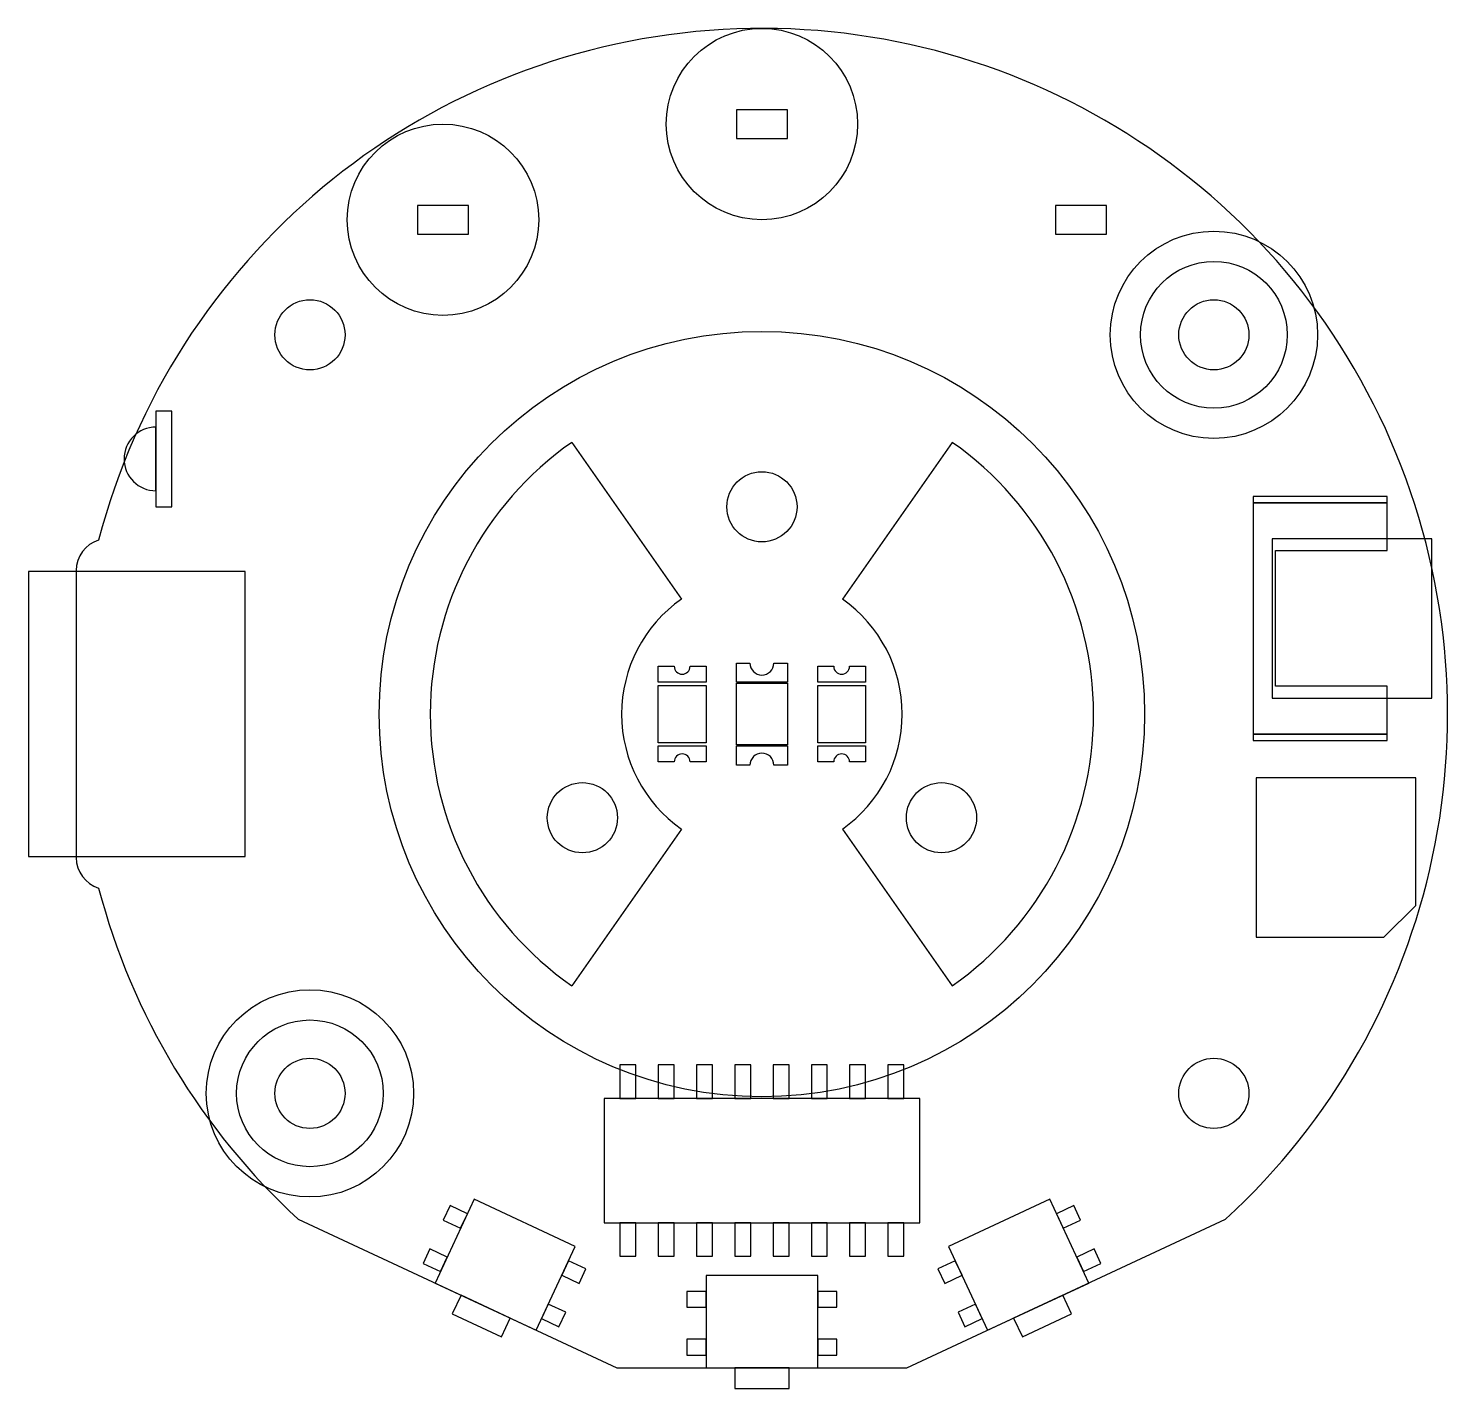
# Model space of a CAD drawing. Extents: x -584 to 546, y -2569 to -1486.
import ezdxf

# ---------------------------------------------------------------- set-up
doc = ezdxf.new("R2010")
doc.units = 0
for name, color, linetype in [('Shape495', 7, 'CONTINUOUS'), ('Shape496', 7, 'CONTINUOUS'), ('Shape497', 7, 'CONTINUOUS'), ('Shape498', 7, 'CONTINUOUS'), ('Shape499', 7, 'CONTINUOUS'), ('Shape500', 7, 'CONTINUOUS'), ('Shape501', 7, 'CONTINUOUS'), ('Shape502', 7, 'CONTINUOUS'), ('Shape503', 7, 'CONTINUOUS'), ('Shape504', 7, 'CONTINUOUS'), ('Shape505', 7, 'CONTINUOUS'), ('Shape506', 7, 'CONTINUOUS'), ('Shape507', 7, 'CONTINUOUS'), ('Shape508', 7, 'CONTINUOUS'), ('Shape509', 7, 'CONTINUOUS'), ('Shape510', 7, 'CONTINUOUS'), ('Shape511', 7, 'CONTINUOUS'), ('Shape512', 7, 'CONTINUOUS'), ('Shape513', 7, 'CONTINUOUS'), ('Shape514', 7, 'CONTINUOUS'), ('Shape515', 7, 'CONTINUOUS'), ('Shape516', 7, 'CONTINUOUS'), ('Shape517', 7, 'CONTINUOUS'), ('Shape518', 7, 'CONTINUOUS'), ('Shape519', 7, 'CONTINUOUS'), ('Shape520', 7, 'CONTINUOUS'), ('Shape521', 7, 'CONTINUOUS'), ('Shape522', 7, 'CONTINUOUS'), ('Shape523', 7, 'CONTINUOUS'), ('Shape524', 7, 'CONTINUOUS'), ('Shape525', 7, 'CONTINUOUS'), ('Shape526', 7, 'CONTINUOUS'), ('Shape527', 7, 'CONTINUOUS'), ('Shape528', 7, 'CONTINUOUS'), ('Shape529', 7, 'CONTINUOUS'), ('Shape530', 7, 'CONTINUOUS'), ('Shape531', 7, 'CONTINUOUS'), ('Shape532', 7, 'CONTINUOUS'), ('Shape533', 7, 'CONTINUOUS'), ('Shape534', 7, 'CONTINUOUS'), ('Shape535', 7, 'CONTINUOUS'), ('Shape536', 7, 'CONTINUOUS'), ('Shape537', 7, 'CONTINUOUS'), ('Shape538', 7, 'CONTINUOUS'), ('Shape539', 7, 'CONTINUOUS'), ('Shape540', 7, 'CONTINUOUS'), ('Shape541', 7, 'CONTINUOUS'), ('Shape542', 7, 'CONTINUOUS'), ('Shape543', 7, 'CONTINUOUS'), ('Shape544', 7, 'CONTINUOUS'), ('Shape545', 7, 'CONTINUOUS'), ('Shape546', 7, 'CONTINUOUS'), ('Shape547', 7, 'CONTINUOUS'), ('Shape548', 7, 'CONTINUOUS'), ('Shape549', 7, 'CONTINUOUS'), ('Shape550', 7, 'CONTINUOUS'), ('Shape551', 7, 'CONTINUOUS'), ('Shape552', 7, 'CONTINUOUS'), ('Shape553', 7, 'CONTINUOUS'), ('Shape554', 7, 'CONTINUOUS'), ('Shape555', 7, 'CONTINUOUS'), ('Shape556', 7, 'CONTINUOUS'), ('Shape557', 7, 'CONTINUOUS'), ('Shape558', 7, 'CONTINUOUS'), ('Shape559', 7, 'CONTINUOUS'), ('Shape560', 7, 'CONTINUOUS'), ('Shape561', 7, 'CONTINUOUS'), ('Shape562', 7, 'CONTINUOUS'), ('Shape563', 7, 'CONTINUOUS'), ('Shape564', 7, 'CONTINUOUS'), ('Shape565', 7, 'CONTINUOUS'), ('Shape566', 7, 'CONTINUOUS'), ('Shape567', 7, 'CONTINUOUS'), ('Shape568', 7, 'CONTINUOUS'), ('Shape569', 7, 'CONTINUOUS'), ('Shape570', 7, 'CONTINUOUS'), ('Shape571', 7, 'CONTINUOUS'), ('Shape572', 7, 'CONTINUOUS'), ('Shape573', 7, 'CONTINUOUS'), ('Shape574', 7, 'CONTINUOUS'), ('Shape575', 7, 'CONTINUOUS'), ('Shape576', 7, 'CONTINUOUS'), ('Shape577', 7, 'CONTINUOUS'), ('Shape578', 7, 'CONTINUOUS'), ('Shape579', 7, 'CONTINUOUS'), ('Shape580', 7, 'CONTINUOUS'), ('Shape581', 7, 'CONTINUOUS'), ('Shape582', 7, 'CONTINUOUS'), ('Shape583', 7, 'CONTINUOUS'), ('Shape584', 7, 'CONTINUOUS'), ('Shape585', 7, 'CONTINUOUS'), ('Shape586', 7, 'CONTINUOUS'), ('Shape587', 7, 'CONTINUOUS'), ('Shape588', 7, 'CONTINUOUS'), ('Shape589', 7, 'CONTINUOUS'), ('Shape590', 7, 'CONTINUOUS'), ('Shape591', 7, 'CONTINUOUS'), ('Shape592', 7, 'CONTINUOUS'), ('Shape593', 7, 'CONTINUOUS'), ('Shape594', 7, 'CONTINUOUS'), ('Shape595', 7, 'CONTINUOUS'), ('Shape596', 7, 'CONTINUOUS'), ('Shape597', 7, 'CONTINUOUS'), ('Shape598', 7, 'CONTINUOUS'), ('Shape599', 7, 'CONTINUOUS'), ('Shape600', 7, 'CONTINUOUS'), ('Shape601', 7, 'CONTINUOUS'), ('Shape602', 7, 'CONTINUOUS'), ('Shape603', 7, 'CONTINUOUS'), ('Shape604', 7, 'CONTINUOUS'), ('Shape605', 7, 'CONTINUOUS'), ('Shape606', 7, 'CONTINUOUS'), ('Shape607', 7, 'CONTINUOUS'), ('Shape608', 7, 'CONTINUOUS'), ('Shape609', 7, 'CONTINUOUS'), ('Shape610', 7, 'CONTINUOUS'), ('Shape611', 7, 'CONTINUOUS'), ('Shape612', 7, 'CONTINUOUS'), ('Shape613', 7, 'CONTINUOUS'), ('Shape614', 7, 'CONTINUOUS'), ('Shape615', 7, 'CONTINUOUS'), ('Shape616', 7, 'CONTINUOUS'), ('Shape617', 7, 'CONTINUOUS'), ('Shape618', 7, 'CONTINUOUS'), ('Shape619', 7, 'CONTINUOUS'), ('Shape620', 7, 'CONTINUOUS'), ('Shape621', 7, 'CONTINUOUS'), ('Shape622', 7, 'CONTINUOUS'), ('Shape623', 7, 'CONTINUOUS'), ('Shape624', 7, 'CONTINUOUS'), ('Shape625', 7, 'CONTINUOUS'), ('Shape626', 7, 'CONTINUOUS'), ('Shape627', 7, 'CONTINUOUS'), ('Shape628', 7, 'CONTINUOUS'), ('Shape629', 7, 'CONTINUOUS'), ('Shape630', 7, 'CONTINUOUS'), ('Shape631', 7, 'CONTINUOUS'), ('Shape632', 7, 'CONTINUOUS'), ('Shape633', 7, 'CONTINUOUS'), ('Shape634', 7, 'CONTINUOUS'), ('Shape635', 7, 'CONTINUOUS'), ('Shape636', 7, 'CONTINUOUS'), ('Shape637', 7, 'CONTINUOUS'), ('Shape638', 7, 'CONTINUOUS'), ('Shape639', 7, 'CONTINUOUS'), ('Shape640', 7, 'CONTINUOUS'), ('Shape641', 7, 'CONTINUOUS'), ('Shape642', 7, 'CONTINUOUS'), ('Shape643', 7, 'CONTINUOUS'), ('Shape644', 7, 'CONTINUOUS'), ('Shape645', 7, 'CONTINUOUS'), ('Shape646', 7, 'CONTINUOUS'), ('Shape647', 7, 'CONTINUOUS'), ('Shape648', 7, 'CONTINUOUS'), ('Shape649', 7, 'CONTINUOUS'), ('Shape650', 7, 'CONTINUOUS'), ('Shape651', 7, 'CONTINUOUS'), ('Shape652', 7, 'CONTINUOUS'), ('Shape653', 7, 'CONTINUOUS'), ('Shape654', 7, 'CONTINUOUS'), ('Shape655', 7, 'CONTINUOUS'), ('Shape656', 7, 'CONTINUOUS'), ('Shape657', 7, 'CONTINUOUS'), ('Shape658', 7, 'CONTINUOUS'), ('Shape659', 7, 'CONTINUOUS'), ('Shape660', 7, 'CONTINUOUS'), ('Shape661', 7, 'CONTINUOUS'), ('Shape662', 7, 'CONTINUOUS'), ('Shape663', 7, 'CONTINUOUS'), ('Shape664', 7, 'CONTINUOUS'), ('Shape665', 7, 'CONTINUOUS'), ('Shape666', 7, 'CONTINUOUS'), ('Shape667', 7, 'CONTINUOUS'), ('Shape668', 7, 'CONTINUOUS'), ('Shape669', 7, 'CONTINUOUS'), ('Shape670', 7, 'CONTINUOUS'), ('Shape671', 7, 'CONTINUOUS'), ('Shape672', 7, 'CONTINUOUS'), ('Shape673', 7, 'CONTINUOUS'), ('Shape674', 7, 'CONTINUOUS'), ('Shape675', 7, 'CONTINUOUS'), ('Shape676', 7, 'CONTINUOUS'), ('Shape677', 7, 'CONTINUOUS'), ('Shape678', 7, 'CONTINUOUS'), ('Shape679', 7, 'CONTINUOUS'), ('Shape680', 7, 'CONTINUOUS'), ('Shape681', 7, 'CONTINUOUS'), ('Shape682', 7, 'CONTINUOUS'), ('Shape683', 7, 'CONTINUOUS'), ('Shape684', 7, 'CONTINUOUS'), ('Shape685', 7, 'CONTINUOUS'), ('Shape686', 7, 'CONTINUOUS'), ('Shape687', 7, 'CONTINUOUS'), ('Shape688', 7, 'CONTINUOUS'), ('Shape689', 7, 'CONTINUOUS'), ('Shape690', 7, 'CONTINUOUS'), ('Shape691', 7, 'CONTINUOUS'), ('Shape692', 7, 'CONTINUOUS'), ('Shape693', 7, 'CONTINUOUS'), ('Shape694', 7, 'CONTINUOUS'), ('Shape695', 7, 'CONTINUOUS'), ('Shape696', 7, 'CONTINUOUS'), ('Shape697', 7, 'CONTINUOUS'), ('Shape698', 7, 'CONTINUOUS'), ('Shape699', 7, 'CONTINUOUS'), ('Shape700', 7, 'CONTINUOUS'), ('Shape701', 7, 'CONTINUOUS'), ('Shape702', 7, 'CONTINUOUS'), ('Shape703', 7, 'CONTINUOUS'), ('Shape704', 7, 'CONTINUOUS'), ('Shape705', 7, 'CONTINUOUS'), ('Shape706', 7, 'CONTINUOUS'), ('Shape707', 7, 'CONTINUOUS'), ('Shape708', 7, 'CONTINUOUS'), ('Shape709', 7, 'CONTINUOUS'), ('Shape710', 7, 'CONTINUOUS'), ('Shape711', 7, 'CONTINUOUS'), ('Shape712', 7, 'CONTINUOUS'), ('Shape713', 7, 'CONTINUOUS'), ('Shape714', 7, 'CONTINUOUS'), ('Shape715', 7, 'CONTINUOUS'), ('Shape716', 7, 'CONTINUOUS'), ('Shape717', 7, 'CONTINUOUS'), ('Shape718', 7, 'CONTINUOUS'), ('Shape719', 7, 'CONTINUOUS'), ('Shape720', 7, 'CONTINUOUS'), ('Shape721', 7, 'CONTINUOUS'), ('Shape722', 7, 'CONTINUOUS'), ('Shape723', 7, 'CONTINUOUS'), ('Shape724', 7, 'CONTINUOUS'), ('Shape725', 7, 'CONTINUOUS'), ('Shape726', 7, 'CONTINUOUS'), ('Shape727', 7, 'CONTINUOUS'), ('Shape728', 7, 'CONTINUOUS'), ('Shape729', 7, 'CONTINUOUS'), ('Shape730', 7, 'CONTINUOUS'), ('Shape731', 7, 'CONTINUOUS'), ('Shape732', 7, 'CONTINUOUS'), ('Shape733', 7, 'CONTINUOUS'), ('Shape734', 7, 'CONTINUOUS'), ('Shape735', 7, 'CONTINUOUS'), ('Shape736', 7, 'CONTINUOUS'), ('Shape737', 7, 'CONTINUOUS'), ('Shape738', 7, 'CONTINUOUS'), ('Shape739', 7, 'CONTINUOUS'), ('Shape740', 7, 'CONTINUOUS'), ('Shape741', 7, 'CONTINUOUS'), ('Shape742', 7, 'CONTINUOUS'), ('Shape743', 7, 'CONTINUOUS'), ('Shape744', 7, 'CONTINUOUS'), ('Shape745', 7, 'CONTINUOUS'), ('Shape746', 7, 'CONTINUOUS'), ('Shape747', 7, 'CONTINUOUS'), ('Shape748', 7, 'CONTINUOUS'), ('Shape749', 7, 'CONTINUOUS'), ('Shape750', 7, 'CONTINUOUS'), ('Shape751', 7, 'CONTINUOUS'), ('Shape752', 7, 'CONTINUOUS'), ('Shape753', 7, 'CONTINUOUS'), ('Shape754', 7, 'CONTINUOUS'), ('Shape755', 7, 'CONTINUOUS'), ('Shape756', 7, 'CONTINUOUS'), ('Shape757', 7, 'CONTINUOUS'), ('Shape758', 7, 'CONTINUOUS'), ('Shape759', 7, 'CONTINUOUS'), ('Shape760', 7, 'CONTINUOUS'), ('Shape761', 7, 'CONTINUOUS'), ('Shape762', 7, 'CONTINUOUS'), ('Shape763', 7, 'CONTINUOUS'), ('Shape764', 7, 'CONTINUOUS')]:
    doc.layers.add(name, color=color, linetype=linetype)

msp = doc.modelspace()

# ---------------------------------------------------------------- linework, layer by layer
at = {"layer": 'Shape495'}
msp.add_circle((142.981, -2114.55), 27.94, dxfattribs=at)
at = {"layer": 'Shape496'}
msp.add_circle((-142.981, -2114.55), 27.94, dxfattribs=at)
at = {"layer": 'Shape497'}
msp.add_circle((-359.964, -2334.05), 27.94, dxfattribs=at)
at = {"layer": 'Shape498'}
msp.add_circle((359.964, -1729.95), 27.94, dxfattribs=at)
at = {"layer": 'Shape499'}
msp.add_circle((-359.964, -1729.95), 27.94, dxfattribs=at)
at = {"layer": 'Shape500'}
msp.add_circle((359.964, -2334.05), 27.94, dxfattribs=at)
at = {"layer": 'Shape501'}
msp.add_circle((0, -1866.9), 27.94, dxfattribs=at)
at = {"layer": 'Shape502'}
msp.add_arc((0, -2032), 546.1, -47.4565, 165.302, dxfattribs=at)
at = {"layer": 'Shape503'}
msp.add_arc((-520.7, -1917.7), 25.4, 107.245, 180, dxfattribs=at)
at = {"layer": 'Shape504'}
msp.add_line((-546.1, -1917.7), (-546.1, -2146.3), dxfattribs=at)
at = {"layer": 'Shape505'}
msp.add_arc((-520.7, -2146.3), 25.4, 180, -107.245, dxfattribs=at)
at = {"layer": 'Shape506'}
msp.add_arc((0, -2032), 546.1, -165.302, -132.544, dxfattribs=at)
at = {"layer": 'Shape507'}
msp.add_line((-369.245, -2434.35), (-115.436, -2552.7), dxfattribs=at)
at = {"layer": 'Shape508'}
msp.add_line((-115.436, -2552.7), (115.436, -2552.7), dxfattribs=at)
at = {"layer": 'Shape509'}
msp.add_line((115.436, -2552.7), (369.245, -2434.35), dxfattribs=at)
at = {"layer": 'Shape510'}
msp.add_line((-584.2, -2145.54), (-411.48, -2145.54), dxfattribs=at)
at = {"layer": 'Shape511'}
msp.add_line((-411.48, -2145.54), (-411.48, -1918.46), dxfattribs=at)
at = {"layer": 'Shape512'}
msp.add_line((-411.48, -1918.46), (-584.2, -1918.46), dxfattribs=at)
at = {"layer": 'Shape513'}
msp.add_line((-584.2, -1918.46), (-584.2, -2145.54), dxfattribs=at)
at = {"layer": 'Shape514'}
msp.add_line((-100.33, -2338.07), (-100.33, -2311.4), dxfattribs=at)
at = {"layer": 'Shape515'}
msp.add_line((-100.33, -2311.4), (-113.03, -2311.4), dxfattribs=at)
at = {"layer": 'Shape516'}
msp.add_line((-113.03, -2311.4), (-113.03, -2338.07), dxfattribs=at)
at = {"layer": 'Shape517'}
msp.add_line((-113.03, -2338.07), (-100.33, -2338.07), dxfattribs=at)
at = {"layer": 'Shape518'}
msp.add_line((-69.85, -2338.07), (-69.85, -2311.4), dxfattribs=at)
at = {"layer": 'Shape519'}
msp.add_line((-69.85, -2311.4), (-82.55, -2311.4), dxfattribs=at)
at = {"layer": 'Shape520'}
msp.add_line((-82.55, -2311.4), (-82.55, -2338.07), dxfattribs=at)
at = {"layer": 'Shape521'}
msp.add_line((-82.55, -2338.07), (-69.85, -2338.07), dxfattribs=at)
at = {"layer": 'Shape522'}
msp.add_line((-39.37, -2338.07), (-39.37, -2311.4), dxfattribs=at)
at = {"layer": 'Shape523'}
msp.add_line((-39.37, -2311.4), (-52.07, -2311.4), dxfattribs=at)
at = {"layer": 'Shape524'}
msp.add_line((-52.07, -2311.4), (-52.07, -2338.07), dxfattribs=at)
at = {"layer": 'Shape525'}
msp.add_line((-52.07, -2338.07), (-39.37, -2338.07), dxfattribs=at)
at = {"layer": 'Shape526'}
msp.add_line((-8.89, -2338.07), (-8.89, -2311.4), dxfattribs=at)
at = {"layer": 'Shape527'}
msp.add_line((-8.89, -2311.4), (-21.59, -2311.4), dxfattribs=at)
at = {"layer": 'Shape528'}
msp.add_line((-21.59, -2311.4), (-21.59, -2338.07), dxfattribs=at)
at = {"layer": 'Shape529'}
msp.add_line((-21.59, -2338.07), (-8.89, -2338.07), dxfattribs=at)
at = {"layer": 'Shape530'}
msp.add_line((21.59, -2338.07), (21.59, -2311.4), dxfattribs=at)
at = {"layer": 'Shape531'}
msp.add_line((21.59, -2311.4), (8.89, -2311.4), dxfattribs=at)
at = {"layer": 'Shape532'}
msp.add_line((8.89, -2311.4), (8.89, -2338.07), dxfattribs=at)
at = {"layer": 'Shape533'}
msp.add_line((8.89, -2338.07), (21.59, -2338.07), dxfattribs=at)
at = {"layer": 'Shape534'}
msp.add_line((52.07, -2338.07), (52.07, -2311.4), dxfattribs=at)
at = {"layer": 'Shape535'}
msp.add_line((52.07, -2311.4), (39.37, -2311.4), dxfattribs=at)
at = {"layer": 'Shape536'}
msp.add_line((39.37, -2311.4), (39.37, -2338.07), dxfattribs=at)
at = {"layer": 'Shape537'}
msp.add_line((39.37, -2338.07), (52.07, -2338.07), dxfattribs=at)
at = {"layer": 'Shape538'}
msp.add_line((82.55, -2338.07), (82.55, -2311.4), dxfattribs=at)
at = {"layer": 'Shape539'}
msp.add_line((82.55, -2311.4), (69.85, -2311.4), dxfattribs=at)
at = {"layer": 'Shape540'}
msp.add_line((69.85, -2311.4), (69.85, -2338.07), dxfattribs=at)
at = {"layer": 'Shape541'}
msp.add_line((69.85, -2338.07), (82.55, -2338.07), dxfattribs=at)
at = {"layer": 'Shape542'}
msp.add_line((113.03, -2338.07), (113.03, -2311.4), dxfattribs=at)
at = {"layer": 'Shape543'}
msp.add_line((113.03, -2311.4), (100.33, -2311.4), dxfattribs=at)
at = {"layer": 'Shape544'}
msp.add_line((100.33, -2311.4), (100.33, -2338.07), dxfattribs=at)
at = {"layer": 'Shape545'}
msp.add_line((100.33, -2338.07), (113.03, -2338.07), dxfattribs=at)
at = {"layer": 'Shape546'}
msp.add_line((125.73, -2437.13), (125.73, -2338.07), dxfattribs=at)
at = {"layer": 'Shape547'}
msp.add_line((125.73, -2338.07), (-125.73, -2338.07), dxfattribs=at)
at = {"layer": 'Shape548'}
msp.add_line((-125.73, -2338.07), (-125.73, -2437.13), dxfattribs=at)
at = {"layer": 'Shape549'}
msp.add_line((-125.73, -2437.13), (125.73, -2437.13), dxfattribs=at)
at = {"layer": 'Shape550'}
msp.add_line((100.33, -2437.13), (100.33, -2463.8), dxfattribs=at)
at = {"layer": 'Shape551'}
msp.add_line((100.33, -2463.8), (113.03, -2463.8), dxfattribs=at)
at = {"layer": 'Shape552'}
msp.add_line((113.03, -2463.8), (113.03, -2437.13), dxfattribs=at)
at = {"layer": 'Shape553'}
msp.add_line((113.03, -2437.13), (100.33, -2437.13), dxfattribs=at)
at = {"layer": 'Shape554'}
msp.add_line((69.85, -2437.13), (69.85, -2463.8), dxfattribs=at)
at = {"layer": 'Shape555'}
msp.add_line((69.85, -2463.8), (82.55, -2463.8), dxfattribs=at)
at = {"layer": 'Shape556'}
msp.add_line((82.55, -2463.8), (82.55, -2437.13), dxfattribs=at)
at = {"layer": 'Shape557'}
msp.add_line((82.55, -2437.13), (69.85, -2437.13), dxfattribs=at)
at = {"layer": 'Shape558'}
msp.add_line((39.37, -2437.13), (39.37, -2463.8), dxfattribs=at)
at = {"layer": 'Shape559'}
msp.add_line((39.37, -2463.8), (52.07, -2463.8), dxfattribs=at)
at = {"layer": 'Shape560'}
msp.add_line((52.07, -2463.8), (52.07, -2437.13), dxfattribs=at)
at = {"layer": 'Shape561'}
msp.add_line((52.07, -2437.13), (39.37, -2437.13), dxfattribs=at)
at = {"layer": 'Shape562'}
msp.add_line((8.89, -2437.13), (8.89, -2463.8), dxfattribs=at)
at = {"layer": 'Shape563'}
msp.add_line((8.89, -2463.8), (21.59, -2463.8), dxfattribs=at)
at = {"layer": 'Shape564'}
msp.add_line((21.59, -2463.8), (21.59, -2437.13), dxfattribs=at)
at = {"layer": 'Shape565'}
msp.add_line((21.59, -2437.13), (8.89, -2437.13), dxfattribs=at)
at = {"layer": 'Shape566'}
msp.add_line((-21.59, -2437.13), (-21.59, -2463.8), dxfattribs=at)
at = {"layer": 'Shape567'}
msp.add_line((-21.59, -2463.8), (-8.89, -2463.8), dxfattribs=at)
at = {"layer": 'Shape568'}
msp.add_line((-8.89, -2463.8), (-8.89, -2437.13), dxfattribs=at)
at = {"layer": 'Shape569'}
msp.add_line((-8.89, -2437.13), (-21.59, -2437.13), dxfattribs=at)
at = {"layer": 'Shape570'}
msp.add_line((-52.07, -2437.13), (-52.07, -2463.8), dxfattribs=at)
at = {"layer": 'Shape571'}
msp.add_line((-52.07, -2463.8), (-39.37, -2463.8), dxfattribs=at)
at = {"layer": 'Shape572'}
msp.add_line((-39.37, -2463.8), (-39.37, -2437.13), dxfattribs=at)
at = {"layer": 'Shape573'}
msp.add_line((-39.37, -2437.13), (-52.07, -2437.13), dxfattribs=at)
at = {"layer": 'Shape574'}
msp.add_line((-82.55, -2437.13), (-82.55, -2463.8), dxfattribs=at)
at = {"layer": 'Shape575'}
msp.add_line((-82.55, -2463.8), (-69.85, -2463.8), dxfattribs=at)
at = {"layer": 'Shape576'}
msp.add_line((-69.85, -2463.8), (-69.85, -2437.13), dxfattribs=at)
at = {"layer": 'Shape577'}
msp.add_line((-69.85, -2437.13), (-82.55, -2437.13), dxfattribs=at)
at = {"layer": 'Shape578'}
msp.add_line((-113.03, -2437.13), (-113.03, -2463.8), dxfattribs=at)
at = {"layer": 'Shape579'}
msp.add_line((-113.03, -2463.8), (-100.33, -2463.8), dxfattribs=at)
at = {"layer": 'Shape580'}
msp.add_line((-100.33, -2463.8), (-100.33, -2437.13), dxfattribs=at)
at = {"layer": 'Shape581'}
msp.add_line((-100.33, -2437.13), (-113.03, -2437.13), dxfattribs=at)
at = {"layer": 'Shape582'}
msp.add_line((20.32, -1573.53), (20.32, -1550.67), dxfattribs=at)
at = {"layer": 'Shape583'}
msp.add_line((20.32, -1550.67), (-20.32, -1550.67), dxfattribs=at)
at = {"layer": 'Shape584'}
msp.add_line((-20.32, -1550.67), (-20.32, -1573.53), dxfattribs=at)
at = {"layer": 'Shape585'}
msp.add_line((-20.32, -1573.53), (20.32, -1573.53), dxfattribs=at)
at = {"layer": 'Shape586'}
msp.add_line((533.4, -1892.3), (406.4, -1892.3), dxfattribs=at)
at = {"layer": 'Shape587'}
msp.add_line((406.4, -1892.3), (406.4, -2019.3), dxfattribs=at)
at = {"layer": 'Shape588'}
msp.add_line((406.4, -2019.3), (533.4, -2019.3), dxfattribs=at)
at = {"layer": 'Shape589'}
msp.add_line((533.4, -2019.3), (533.4, -1892.3), dxfattribs=at)
at = {"layer": 'Shape590'}
msp.add_line((497.84, -1863.72), (391.16, -1863.72), dxfattribs=at)
at = {"layer": 'Shape591'}
msp.add_line((391.16, -1863.72), (391.16, -2047.87), dxfattribs=at)
at = {"layer": 'Shape592'}
msp.add_line((391.16, -2047.87), (497.84, -2047.87), dxfattribs=at)
at = {"layer": 'Shape593'}
msp.add_line((497.84, -2047.87), (497.84, -2009.77), dxfattribs=at)
at = {"layer": 'Shape594'}
msp.add_line((497.84, -2009.77), (408.94, -2009.77), dxfattribs=at)
at = {"layer": 'Shape595'}
msp.add_line((408.94, -2009.77), (408.94, -1901.82), dxfattribs=at)
at = {"layer": 'Shape596'}
msp.add_line((408.94, -1901.82), (497.84, -1901.82), dxfattribs=at)
at = {"layer": 'Shape597'}
msp.add_line((497.84, -1901.82), (497.84, -1863.72), dxfattribs=at)
at = {"layer": 'Shape598'}
msp.add_line((497.84, -2047.87), (391.16, -2047.87), dxfattribs=at)
at = {"layer": 'Shape599'}
msp.add_line((391.16, -2047.87), (391.16, -2052.95), dxfattribs=at)
at = {"layer": 'Shape600'}
msp.add_line((391.16, -2052.95), (497.84, -2052.95), dxfattribs=at)
at = {"layer": 'Shape601'}
msp.add_line((497.84, -2052.95), (497.84, -2047.87), dxfattribs=at)
at = {"layer": 'Shape602'}
msp.add_line((497.84, -1858.64), (391.16, -1858.64), dxfattribs=at)
at = {"layer": 'Shape603'}
msp.add_line((391.16, -1858.64), (391.16, -1863.72), dxfattribs=at)
at = {"layer": 'Shape604'}
msp.add_line((391.16, -1863.72), (497.84, -1863.72), dxfattribs=at)
at = {"layer": 'Shape605'}
msp.add_line((497.84, -1863.72), (497.84, -1858.64), dxfattribs=at)
at = {"layer": 'Shape606'}
msp.add_line((-175.478, -2513.49), (-161.666, -2519.93), dxfattribs=at)
at = {"layer": 'Shape607'}
msp.add_line((-161.666, -2519.93), (-156.299, -2508.42), dxfattribs=at)
at = {"layer": 'Shape608'}
msp.add_line((-156.299, -2508.42), (-170.111, -2501.98), dxfattribs=at)
at = {"layer": 'Shape609'}
msp.add_line((-170.111, -2501.98), (-175.478, -2513.49), dxfattribs=at)
at = {"layer": 'Shape610'}
msp.add_line((-159.376, -2478.96), (-145.564, -2485.4), dxfattribs=at)
at = {"layer": 'Shape611'}
msp.add_line((-145.564, -2485.4), (-140.197, -2473.89), dxfattribs=at)
at = {"layer": 'Shape612'}
msp.add_line((-140.197, -2473.89), (-154.009, -2467.45), dxfattribs=at)
at = {"layer": 'Shape613'}
msp.add_line((-154.009, -2467.45), (-159.376, -2478.96), dxfattribs=at)
at = {"layer": 'Shape614'}
msp.add_line((-260.343, -2485.13), (-179.772, -2522.7), dxfattribs=at)
at = {"layer": 'Shape615'}
msp.add_line((-179.772, -2522.7), (-148.642, -2455.94), dxfattribs=at)
at = {"layer": 'Shape616'}
msp.add_line((-148.642, -2455.94), (-229.213, -2418.37), dxfattribs=at)
at = {"layer": 'Shape617'}
msp.add_line((-229.213, -2418.37), (-260.343, -2485.13), dxfattribs=at)
at = {"layer": 'Shape618'}
msp.add_line((-200.49, -2513.04), (-239.625, -2494.79), dxfattribs=at)
at = {"layer": 'Shape619'}
msp.add_line((-239.625, -2494.79), (-246.602, -2509.75), dxfattribs=at)
at = {"layer": 'Shape620'}
msp.add_line((-246.602, -2509.75), (-207.468, -2528), dxfattribs=at)
at = {"layer": 'Shape621'}
msp.add_line((-207.468, -2528), (-200.49, -2513.04), dxfattribs=at)
at = {"layer": 'Shape622'}
msp.add_line((-234.58, -2429.88), (-248.392, -2423.44), dxfattribs=at)
at = {"layer": 'Shape623'}
msp.add_line((-248.392, -2423.44), (-253.759, -2434.95), dxfattribs=at)
at = {"layer": 'Shape624'}
msp.add_line((-253.759, -2434.95), (-239.947, -2441.39), dxfattribs=at)
at = {"layer": 'Shape625'}
msp.add_line((-239.947, -2441.39), (-234.58, -2429.88), dxfattribs=at)
at = {"layer": 'Shape626'}
msp.add_line((-250.682, -2464.41), (-264.494, -2457.97), dxfattribs=at)
at = {"layer": 'Shape627'}
msp.add_line((-264.494, -2457.97), (-269.861, -2469.48), dxfattribs=at)
at = {"layer": 'Shape628'}
msp.add_line((-269.861, -2469.48), (-256.049, -2475.92), dxfattribs=at)
at = {"layer": 'Shape629'}
msp.add_line((-256.049, -2475.92), (-250.682, -2464.41), dxfattribs=at)
at = {"layer": 'Shape630'}
msp.add_arc((-482.6, -1828.8), 25.4, 90, -90, dxfattribs=at)
at = {"layer": 'Shape631'}
msp.add_line((-482.6, -1854.2), (-482.6, -1803.4), dxfattribs=at)
at = {"layer": 'Shape632'}
msp.add_line((44.45, -2542.54), (59.69, -2542.54), dxfattribs=at)
at = {"layer": 'Shape633'}
msp.add_line((59.69, -2542.54), (59.69, -2529.84), dxfattribs=at)
at = {"layer": 'Shape634'}
msp.add_line((59.69, -2529.84), (44.45, -2529.84), dxfattribs=at)
at = {"layer": 'Shape635'}
msp.add_line((44.45, -2529.84), (44.45, -2542.54), dxfattribs=at)
at = {"layer": 'Shape636'}
msp.add_line((44.45, -2504.44), (59.69, -2504.44), dxfattribs=at)
at = {"layer": 'Shape637'}
msp.add_line((59.69, -2504.44), (59.69, -2491.74), dxfattribs=at)
at = {"layer": 'Shape638'}
msp.add_line((59.69, -2491.74), (44.45, -2491.74), dxfattribs=at)
at = {"layer": 'Shape639'}
msp.add_line((44.45, -2491.74), (44.45, -2504.44), dxfattribs=at)
at = {"layer": 'Shape640'}
msp.add_line((-44.45, -2552.7), (44.45, -2552.7), dxfattribs=at)
at = {"layer": 'Shape641'}
msp.add_line((44.45, -2552.7), (44.45, -2479.04), dxfattribs=at)
at = {"layer": 'Shape642'}
msp.add_line((44.45, -2479.04), (-44.45, -2479.04), dxfattribs=at)
at = {"layer": 'Shape643'}
msp.add_line((-44.45, -2479.04), (-44.45, -2552.7), dxfattribs=at)
at = {"layer": 'Shape644'}
msp.add_line((21.59, -2552.7), (-21.59, -2552.7), dxfattribs=at)
at = {"layer": 'Shape645'}
msp.add_line((-21.59, -2552.7), (-21.59, -2569.21), dxfattribs=at)
at = {"layer": 'Shape646'}
msp.add_line((-21.59, -2569.21), (21.59, -2569.21), dxfattribs=at)
at = {"layer": 'Shape647'}
msp.add_line((21.59, -2569.21), (21.59, -2552.7), dxfattribs=at)
at = {"layer": 'Shape648'}
msp.add_line((-44.45, -2491.74), (-59.69, -2491.74), dxfattribs=at)
at = {"layer": 'Shape649'}
msp.add_line((-59.69, -2491.74), (-59.69, -2504.44), dxfattribs=at)
at = {"layer": 'Shape650'}
msp.add_line((-59.69, -2504.44), (-44.45, -2504.44), dxfattribs=at)
at = {"layer": 'Shape651'}
msp.add_line((-44.45, -2504.44), (-44.45, -2491.74), dxfattribs=at)
at = {"layer": 'Shape652'}
msp.add_line((-44.45, -2529.84), (-59.69, -2529.84), dxfattribs=at)
at = {"layer": 'Shape653'}
msp.add_line((-59.69, -2529.84), (-59.69, -2542.54), dxfattribs=at)
at = {"layer": 'Shape654'}
msp.add_line((-59.69, -2542.54), (-44.45, -2542.54), dxfattribs=at)
at = {"layer": 'Shape655'}
msp.add_line((-44.45, -2542.54), (-44.45, -2529.84), dxfattribs=at)
at = {"layer": 'Shape656'}
msp.add_line((175.478, -2513.49), (170.111, -2501.98), dxfattribs=at)
at = {"layer": 'Shape657'}
msp.add_line((170.111, -2501.98), (156.299, -2508.42), dxfattribs=at)
at = {"layer": 'Shape658'}
msp.add_line((156.299, -2508.42), (161.666, -2519.93), dxfattribs=at)
at = {"layer": 'Shape659'}
msp.add_line((161.666, -2519.93), (175.478, -2513.49), dxfattribs=at)
at = {"layer": 'Shape660'}
msp.add_line((159.376, -2478.96), (154.009, -2467.45), dxfattribs=at)
at = {"layer": 'Shape661'}
msp.add_line((154.009, -2467.45), (140.197, -2473.89), dxfattribs=at)
at = {"layer": 'Shape662'}
msp.add_line((140.197, -2473.89), (145.564, -2485.4), dxfattribs=at)
at = {"layer": 'Shape663'}
msp.add_line((145.564, -2485.4), (159.376, -2478.96), dxfattribs=at)
at = {"layer": 'Shape664'}
msp.add_line((260.343, -2485.13), (229.213, -2418.37), dxfattribs=at)
at = {"layer": 'Shape665'}
msp.add_line((229.213, -2418.37), (148.642, -2455.94), dxfattribs=at)
at = {"layer": 'Shape666'}
msp.add_line((148.642, -2455.94), (179.772, -2522.7), dxfattribs=at)
at = {"layer": 'Shape667'}
msp.add_line((179.772, -2522.7), (260.343, -2485.13), dxfattribs=at)
at = {"layer": 'Shape668'}
msp.add_line((200.49, -2513.04), (207.468, -2528), dxfattribs=at)
at = {"layer": 'Shape669'}
msp.add_line((207.468, -2528), (246.602, -2509.75), dxfattribs=at)
at = {"layer": 'Shape670'}
msp.add_line((246.602, -2509.75), (239.625, -2494.79), dxfattribs=at)
at = {"layer": 'Shape671'}
msp.add_line((239.625, -2494.79), (200.49, -2513.04), dxfattribs=at)
at = {"layer": 'Shape672'}
msp.add_line((234.58, -2429.88), (239.947, -2441.39), dxfattribs=at)
at = {"layer": 'Shape673'}
msp.add_line((239.947, -2441.39), (253.759, -2434.95), dxfattribs=at)
at = {"layer": 'Shape674'}
msp.add_line((253.759, -2434.95), (248.392, -2423.44), dxfattribs=at)
at = {"layer": 'Shape675'}
msp.add_line((248.392, -2423.44), (234.58, -2429.88), dxfattribs=at)
at = {"layer": 'Shape676'}
msp.add_line((250.682, -2464.41), (256.049, -2475.92), dxfattribs=at)
at = {"layer": 'Shape677'}
msp.add_line((256.049, -2475.92), (269.861, -2469.48), dxfattribs=at)
at = {"layer": 'Shape678'}
msp.add_line((269.861, -2469.48), (264.494, -2457.97), dxfattribs=at)
at = {"layer": 'Shape679'}
msp.add_line((264.494, -2457.97), (250.682, -2464.41), dxfattribs=at)
at = {"layer": 'Shape680'}
msp.add_line((-469.9, -1790.7), (-482.6, -1790.7), dxfattribs=at)
at = {"layer": 'Shape681'}
msp.add_line((-482.6, -1790.7), (-482.6, -1866.9), dxfattribs=at)
at = {"layer": 'Shape682'}
msp.add_line((-482.6, -1866.9), (-469.9, -1866.9), dxfattribs=at)
at = {"layer": 'Shape683'}
msp.add_line((-469.9, -1866.9), (-469.9, -1790.7), dxfattribs=at)
at = {"layer": 'Shape684'}
msp.add_line((233.68, -1649.73), (274.32, -1649.73), dxfattribs=at)
at = {"layer": 'Shape685'}
msp.add_line((274.32, -1649.73), (274.32, -1626.87), dxfattribs=at)
at = {"layer": 'Shape686'}
msp.add_line((274.32, -1626.87), (233.68, -1626.87), dxfattribs=at)
at = {"layer": 'Shape687'}
msp.add_line((233.68, -1626.87), (233.68, -1649.73), dxfattribs=at)
at = {"layer": 'Shape688'}
msp.add_line((-233.68, -1649.73), (-233.68, -1626.87), dxfattribs=at)
at = {"layer": 'Shape689'}
msp.add_line((-233.68, -1626.87), (-274.32, -1626.87), dxfattribs=at)
at = {"layer": 'Shape690'}
msp.add_line((-274.32, -1626.87), (-274.32, -1649.73), dxfattribs=at)
at = {"layer": 'Shape691'}
msp.add_line((-274.32, -1649.73), (-233.68, -1649.73), dxfattribs=at)
at = {"layer": 'Shape692'}
msp.add_arc((0, -2072.64), 9.525, 0, 180, dxfattribs=at)
at = {"layer": 'Shape693'}
msp.add_line((-9.525, -2072.64), (-20.32, -2072.64), dxfattribs=at)
at = {"layer": 'Shape694'}
msp.add_line((-20.32, -2072.64), (-20.32, -2057.4), dxfattribs=at)
at = {"layer": 'Shape695'}
msp.add_line((-20.32, -2057.4), (20.32, -2057.4), dxfattribs=at)
at = {"layer": 'Shape696'}
msp.add_line((20.32, -2057.4), (20.32, -2072.64), dxfattribs=at)
at = {"layer": 'Shape697'}
msp.add_line((20.32, -2072.64), (9.525, -2072.64), dxfattribs=at)
at = {"layer": 'Shape698'}
msp.add_arc((0, -1991.36), 9.525, 180, 0, dxfattribs=at)
at = {"layer": 'Shape699'}
msp.add_line((9.525, -1991.36), (20.32, -1991.36), dxfattribs=at)
at = {"layer": 'Shape700'}
msp.add_line((20.32, -1991.36), (20.32, -2006.6), dxfattribs=at)
at = {"layer": 'Shape701'}
msp.add_line((20.32, -2006.6), (-20.32, -2006.6), dxfattribs=at)
at = {"layer": 'Shape702'}
msp.add_line((-20.32, -2006.6), (-20.32, -1991.36), dxfattribs=at)
at = {"layer": 'Shape703'}
msp.add_line((-20.32, -1991.36), (-9.525, -1991.36), dxfattribs=at)
at = {"layer": 'Shape704'}
msp.add_line((20.32, -2007.4), (20.32, -2056.6), dxfattribs=at)
at = {"layer": 'Shape705'}
msp.add_line((20.32, -2056.6), (-20.32, -2056.6), dxfattribs=at)
at = {"layer": 'Shape706'}
msp.add_line((-20.32, -2056.6), (-20.32, -2007.4), dxfattribs=at)
at = {"layer": 'Shape707'}
msp.add_line((-20.32, -2007.4), (20.32, -2007.4), dxfattribs=at)
at = {"layer": 'Shape708'}
msp.add_line((-44.45, -1993.9), (-44.45, -2006.6), dxfattribs=at)
at = {"layer": 'Shape709'}
msp.add_line((-44.45, -2006.6), (-82.55, -2006.6), dxfattribs=at)
at = {"layer": 'Shape710'}
msp.add_line((-82.55, -2006.6), (-82.55, -1993.9), dxfattribs=at)
at = {"layer": 'Shape711'}
msp.add_line((-82.55, -1993.9), (-69.85, -1993.9), dxfattribs=at)
at = {"layer": 'Shape712'}
msp.add_arc((-63.5, -1993.9), 6.35, 180, 0, dxfattribs=at)
at = {"layer": 'Shape713'}
msp.add_line((-57.15, -1993.9), (-44.45, -1993.9), dxfattribs=at)
at = {"layer": 'Shape714'}
msp.add_line((-82.55, -2070.1), (-82.55, -2057.4), dxfattribs=at)
at = {"layer": 'Shape715'}
msp.add_line((-82.55, -2057.4), (-44.45, -2057.4), dxfattribs=at)
at = {"layer": 'Shape716'}
msp.add_line((-44.45, -2057.4), (-44.45, -2070.1), dxfattribs=at)
at = {"layer": 'Shape717'}
msp.add_line((-44.45, -2070.1), (-57.15, -2070.1), dxfattribs=at)
at = {"layer": 'Shape718'}
msp.add_arc((-63.5, -2070.1), 6.35, 0, 180, dxfattribs=at)
at = {"layer": 'Shape719'}
msp.add_line((-69.85, -2070.1), (-82.55, -2070.1), dxfattribs=at)
at = {"layer": 'Shape720'}
msp.add_line((-44.45, -2054.86), (-82.55, -2054.86), dxfattribs=at)
at = {"layer": 'Shape721'}
msp.add_line((-82.55, -2054.86), (-82.55, -2009.14), dxfattribs=at)
at = {"layer": 'Shape722'}
msp.add_line((-82.55, -2009.14), (-44.45, -2009.14), dxfattribs=at)
at = {"layer": 'Shape723'}
msp.add_line((-44.45, -2009.14), (-44.45, -2054.86), dxfattribs=at)
at = {"layer": 'Shape724'}
msp.add_arc((63.5, -1993.9), 6.35, 180, 0, dxfattribs=at)
at = {"layer": 'Shape725'}
msp.add_line((69.85, -1993.9), (82.55, -1993.9), dxfattribs=at)
at = {"layer": 'Shape726'}
msp.add_line((82.55, -1993.9), (82.55, -2006.6), dxfattribs=at)
at = {"layer": 'Shape727'}
msp.add_line((82.55, -2006.6), (44.45, -2006.6), dxfattribs=at)
at = {"layer": 'Shape728'}
msp.add_line((44.45, -2006.6), (44.45, -1993.9), dxfattribs=at)
at = {"layer": 'Shape729'}
msp.add_line((44.45, -1993.9), (57.15, -1993.9), dxfattribs=at)
at = {"layer": 'Shape730'}
msp.add_arc((63.5, -2070.1), 6.35, 0, 180, dxfattribs=at)
at = {"layer": 'Shape731'}
msp.add_line((57.15, -2070.1), (44.45, -2070.1), dxfattribs=at)
at = {"layer": 'Shape732'}
msp.add_line((44.45, -2070.1), (44.45, -2057.4), dxfattribs=at)
at = {"layer": 'Shape733'}
msp.add_line((44.45, -2057.4), (82.55, -2057.4), dxfattribs=at)
at = {"layer": 'Shape734'}
msp.add_line((82.55, -2057.4), (82.55, -2070.1), dxfattribs=at)
at = {"layer": 'Shape735'}
msp.add_line((82.55, -2070.1), (69.85, -2070.1), dxfattribs=at)
at = {"layer": 'Shape736'}
msp.add_line((44.45, -2054.86), (44.45, -2009.14), dxfattribs=at)
at = {"layer": 'Shape737'}
msp.add_line((44.45, -2009.14), (82.55, -2009.14), dxfattribs=at)
at = {"layer": 'Shape738'}
msp.add_line((82.55, -2009.14), (82.55, -2054.86), dxfattribs=at)
at = {"layer": 'Shape739'}
msp.add_line((82.55, -2054.86), (44.45, -2054.86), dxfattribs=at)
at = {"layer": 'Shape740'}
msp.add_line((520.7, -2184.4), (520.7, -2082.8), dxfattribs=at)
at = {"layer": 'Shape741'}
msp.add_line((520.7, -2082.8), (393.7, -2082.8), dxfattribs=at)
at = {"layer": 'Shape742'}
msp.add_line((393.7, -2082.8), (393.7, -2209.8), dxfattribs=at)
at = {"layer": 'Shape743'}
msp.add_line((393.7, -2209.8), (495.3, -2209.8), dxfattribs=at)
at = {"layer": 'Shape744'}
msp.add_line((495.3, -2209.8), (520.7, -2184.4), dxfattribs=at)
at = {"layer": 'Shape745'}
msp.add_arc((0, -2032), 264.16, -55, 55, dxfattribs=at)
at = {"layer": 'Shape746'}
msp.add_line((151.516, -1815.61), (64.103, -1940.45), dxfattribs=at)
at = {"layer": 'Shape747'}
msp.add_arc((0, -2032), 111.76, -55, 55, dxfattribs=at)
at = {"layer": 'Shape748'}
msp.add_line((64.103, -2123.55), (151.516, -2248.39), dxfattribs=at)
at = {"layer": 'Shape749'}
msp.add_line((-64.103, -2123.55), (-151.516, -2248.39), dxfattribs=at)
at = {"layer": 'Shape750'}
msp.add_arc((0, -2032), 264.16, 125, -125, dxfattribs=at)
at = {"layer": 'Shape751'}
msp.add_line((-151.516, -1815.61), (-64.103, -1940.45), dxfattribs=at)
at = {"layer": 'Shape752'}
msp.add_arc((0, -2032), 111.76, 125, -125, dxfattribs=at)
at = {"layer": 'Shape753'}
msp.add_circle((0, -1562.1), 76.2, dxfattribs=at)
at = {"layer": 'Shape754'}
msp.add_circle((-254, -1638.3), 76.2, dxfattribs=at)
at = {"layer": 'Shape755'}
msp.add_circle((-254, -1638.3), 76.2, dxfattribs=at)
at = {"layer": 'Shape756'}
msp.add_circle((0, -2032), 304.8, dxfattribs=at)
at = {"layer": 'Shape757'}
msp.add_circle((-359.964, -2334.05), 58.42, dxfattribs=at)
at = {"layer": 'Shape758'}
msp.add_circle((359.964, -1729.95), 58.42, dxfattribs=at)
at = {"layer": 'Shape759'}
msp.add_circle((359.964, -1729.95), 58.42, dxfattribs=at)
at = {"layer": 'Shape760'}
msp.add_circle((-359.964, -2334.05), 58.42, dxfattribs=at)
at = {"layer": 'Shape761'}
msp.add_circle((-359.964, -2334.05), 82.55, dxfattribs=at)
at = {"layer": 'Shape762'}
msp.add_circle((359.964, -1729.95), 82.55, dxfattribs=at)
at = {"layer": 'Shape763'}
msp.add_circle((359.964, -1729.95), 82.55, dxfattribs=at)
at = {"layer": 'Shape764'}
msp.add_circle((-359.964, -2334.05), 82.55, dxfattribs=at)

doc.saveas('drawing.dxf')
